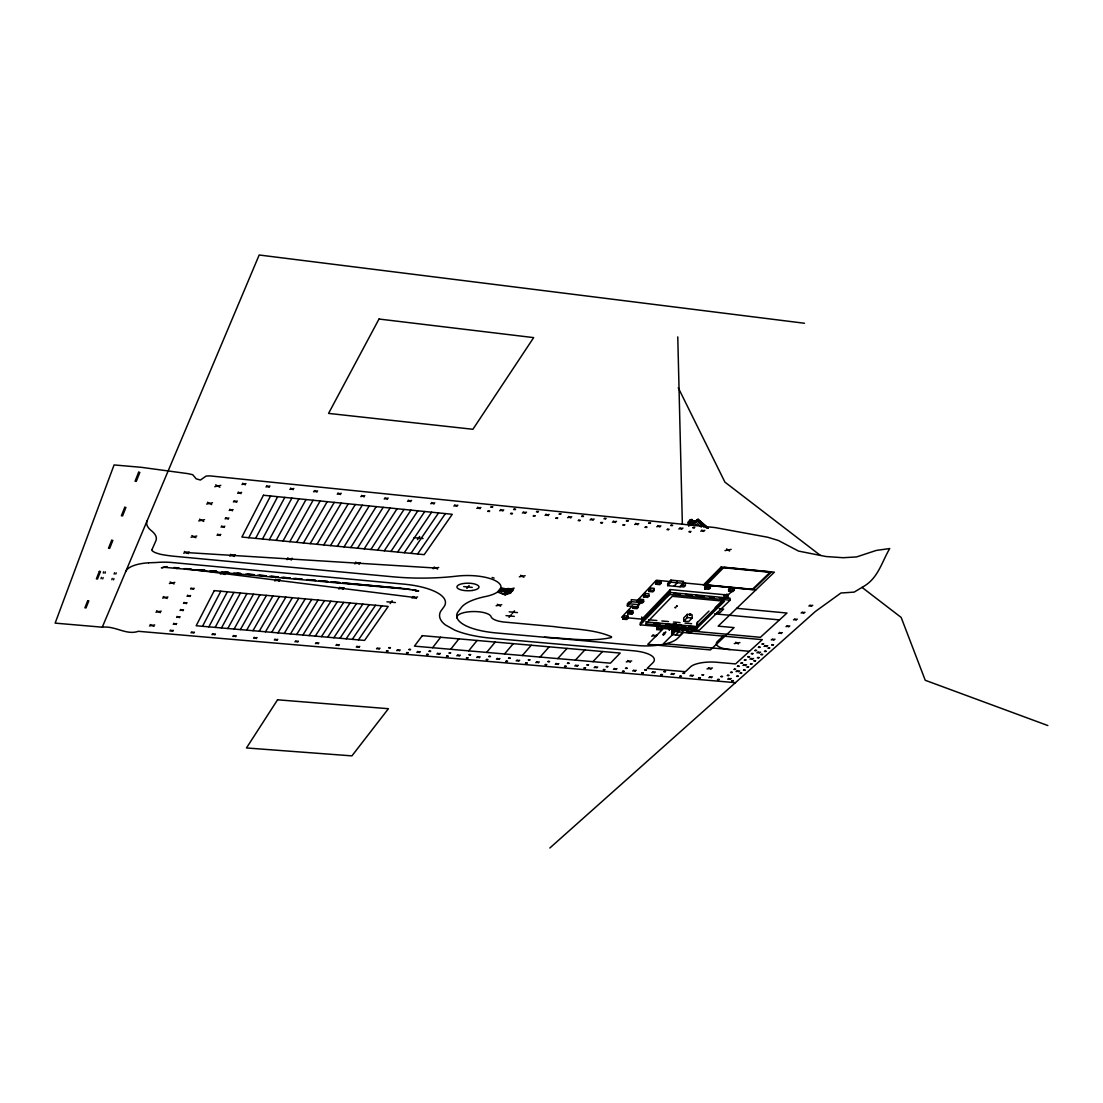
<?xml version="1.0" encoding="UTF-8"?>
<svg xmlns="http://www.w3.org/2000/svg" width="1103" height="1103" viewBox="0 0 1103 1103"><rect width="100%" height="100%" fill="white"/><g stroke="black" fill="none" stroke-linecap="round" stroke-linejoin="round"><path stroke-width="1.5" d="M668.928 628.007L669.356 629.785M669.755 627.621L669.59 628.379L669.7 627.579M669.356 629.248L668.68 628.613L669.314 629.841M101.407 577.393L101.049 578.717M103.668 571.754L103.296 573.091M103.117 577.558L102.744 578.882M105.378 571.905L105.006 573.243M112.216 578.386L111.844 579.709M114.533 572.747L114.16 574.084M113.912 578.537L113.54 579.861M116.242 572.898L115.787 574.015M675.022 626.049L675.629 625.87M669.3 629.62L669.231 628.407M690.671 614.757L690.657 613.985L689.54 615.033M670.817 626.601L675.022 625.952L671.617 626.766M506.36 594.393L510.551 593.097L514.067 588.106L508.58 589.512L500.9 587.789L497.536 592.035A33.035 11.361 0.3 0 1 484.52 596.751L483.431 596.985A53.633 17.993 -0.1 0 0 468.499 602.059L466.652 603.079A53.633 17.993 -0.1 0 0 461.357 607.463L457.621 612.441A53.44 17.869 -0.1 0 0 496.212 632.943L638.168 645.586A31.353 10.258 -1.1 0 0 665.371 643.862L667.012 643.449A31.353 10.258 -1.1 0 0 677.504 638.444L683.529 632.502L762.283 639.657L735.563 663.923L716.426 662.241A20.199 6.37 -1.5 0 0 690.63 666.777L685.418 671.713L647.158 668.39L652.824 662.806A30.567 9.762 -0.9 0 0 633.108 650.742L491.855 638.251A70.551 23.59 -0.1 0 1 454.67 630.089L445.35 624.877A70.551 23.59 -0.1 0 1 440.704 611.296L443.833 606.981A54.378 18.379 0.8 0 0 445.295 601.052L444.895 599.853A54.378 18.379 0.8 0 0 423.276 587.43L420.298 586.699A54.378 18.379 0.8 0 0 403.726 584.121L172.302 562.544A40.397 18.227 1.4 0 0 156.24 562.516L148.657 562.778M507.49 589.319L508.042 588.437M680.454 624.67L676.98 625.608M676.373 625.236L675.629 625.36L680.758 625.001M549.846 848L815.379 611.476L840.927 593.014L854.149 592.118L863.925 586.272C878.222 577.862 881.931 561.785 889.721 548.549L876.278 550.425L856.548 556.932L843.175 557.718L826.023 556.532L798.531 551.086L778.346 540.47L767.716 537.244L715.02 527.565L209.791 475.876L206.109 476.069L200.429 480.039L196.196 478.84L192.694 474.69L187.841 473.628L141.294 467.314L114.078 464.942L55.15 623.126L102.276 627.193L259.177 255L804.501 323.262M151.993 549.639L155.854 540.828A43.403 15.594 6.8 0 0 151.952 531.163A42.493 15.539 6.3 0 1 147.113 520.809M202.511 626.297L220.834 591.222M248.768 537.712L270.566 495.964M208.839 626.849L227.37 591.815M255.634 538.374L277.68 496.681M215.168 627.4L233.905 592.408M262.486 539.036L284.781 497.398M221.482 627.952L240.44 593M269.339 539.698L291.881 498.115M689.651 614.454L690.588 614.068M227.797 628.503L246.948 593.593M276.164 540.36L298.968 498.832M234.098 629.055L253.469 594.186M283.002 541.021L306.041 499.535M240.385 629.606L259.963 594.779M289.813 541.683L313.1 500.252M246.672 630.144L266.457 595.358M296.624 542.331L320.16 500.969M252.945 630.695L272.937 595.951M303.422 542.993L327.205 501.672M664.53 633.742L663.082 634.997M664.309 634.004L664.764 634.073M668.501 628.6L669.314 628.6M259.219 631.247L279.417 596.544M310.219 543.641L334.237 502.389M669.08 628.613L669.163 629.661M675.463 623.788L676.194 624.077M675.353 625.87L675.574 625.029L677.063 625.346M675.643 623.898L675.491 623.884M678.552 627.304L674.76 625.346M676.015 624.16L675.905 625.925L676.36 625.139M265.478 631.785L285.884 597.123M316.988 544.303L341.254 503.092M271.724 632.336L292.35 597.716M323.758 544.951L348.272 503.795M277.97 632.874L298.789 598.295M330.528 545.599L355.276 504.512M284.216 633.425L305.241 598.888M337.284 546.261L362.267 505.215M290.434 633.963L311.666 599.467M344.026 546.909L369.243 505.919M296.666 634.501L318.091 600.046M350.754 547.557L376.22 506.622M302.87 635.038L324.516 600.639M357.482 548.205L383.182 507.325M309.074 635.59L330.928 601.218M364.197 548.853L390.131 508.028M315.279 636.128L337.325 601.797M370.898 549.501L397.08 508.731M321.469 636.665L343.709 602.376M377.598 550.149L404.015 509.421M327.646 637.203L350.092 602.955M384.285 550.783L410.936 510.124M333.823 637.741L356.476 603.534M390.958 551.431L417.858 510.827M339.986 638.279L362.832 604.113M397.631 552.079L424.752 511.516M346.149 638.816L369.202 604.692M404.291 552.713L431.645 512.219M503.547 593.91L504.402 594.738L507.339 594.214M417.458 539.684L419.636 536.472M352.298 639.354L375.544 605.271M410.95 553.361L438.539 512.909M358.447 639.878L381.886 605.837M417.582 553.996L445.405 513.598M507.738 588.657L506.387 588.781M390.186 603.589L392.158 600.749M505.381 594.738L505.408 592.766L503.313 594.186L497.536 592.035M466.859 588.451L469.078 585.528M432.583 647.723L440.649 637.258M450.672 649.295L458.903 638.871M468.678 650.853L477.103 640.471M509.034 617.377L511.309 614.619M512.192 613.599L514.481 610.828M486.63 652.424L495.219 642.07M504.512 653.969L513.281 643.656M522.326 655.527L531.26 645.241M540.07 657.071L549.184 646.827M557.746 658.601L567.039 648.399M690.078 520.616L688.12 522.339L689.733 520.409L694.476 520.892L694.394 522.05L689.83 521.581M689.885 522.091L694.297 522.546L689.954 522.133L688.382 523.732L689.816 521.112M688.341 523.291L690.519 520.726L689.733 520.409L689.954 522.588L694.201 523.015L694.283 522.064M688.603 524.173L690.009 522.629L690.023 524.959M692.119 520.326C693.897 518.12 686.811 520.768 691.678 520.437M694.476 521.595L689.761 521.071M693.594 523.787L697.206 519.871M696.007 521.471L698.116 519.348M691.843 525.221L698.089 520.63L706.995 528.323M575.366 660.132L584.824 649.957M631.302 601.686L640.94 602.583L636.955 606.815L627.359 605.919L631.302 601.686L631.274 599.646L639.864 600.446M621.651 617.28L632.047 606.167M636.665 601.232L656.299 580.247L671.437 581.708M623.995 615.75L622.699 617.129L622.74 619.128L626.794 619.5L628.09 618.135L628.062 616.122L623.995 615.75L624.022 617.763L622.74 619.128M628.944 610.469L627.635 611.862L627.676 613.875L631.757 614.247L633.053 612.868L633.025 610.841L628.944 610.469L628.972 612.482L627.676 613.875M639.492 599.205L638.154 600.625L638.196 602.665L642.318 603.051L643.656 601.631L643.614 599.591L639.492 599.205L639.519 601.245L638.196 602.665M644.855 593.483L643.504 594.917L643.545 596.971L647.682 597.357L649.033 595.923L648.991 593.869L644.855 593.483L644.883 595.537L643.545 596.971M650.012 587.968L648.661 589.416L648.702 591.47L652.866 591.87L654.231 590.422L654.189 588.354L650.012 587.968L650.053 590.022L648.702 591.47M656.974 580.702L655.582 582.163L655.637 584.245L659.815 584.645L661.207 583.17L661.166 581.102L656.974 580.702L657.016 582.77L655.637 584.245M628.531 611.682L629.399 610.759L632.129 611.021L631.261 611.944M639.064 600.459L639.947 599.508M649.584 589.236L650.48 588.271M656.519 581.998L657.443 581.005L660.228 581.281L659.304 582.26M638.32 607.284L637.01 608.677L632.901 608.304L634.225 606.898L638.32 607.284L638.292 605.244M626.297 617.197L627.166 616.287M641.808 600.708L642.704 599.77M626.766 617.501L628.062 616.122M592.918 661.662L602.541 651.528M670.9 580.123L667.632 583.556L667.687 585.638L680.22 586.824L683.515 583.404L683.46 581.336L670.9 580.123L670.941 582.205L667.687 585.638M643.104 617.901L670.252 589.567L728.021 595.068M673.947 586.231L677.242 582.798L677.187 580.729M669.452 592.408L640.25 622.85L640.278 624.849L699.288 630.24L730.103 600.211L730.048 598.171L669.452 592.408L669.507 594.476L640.278 624.849M642.401 618.052L642.47 622.064L642.608 617.735M642.47 622.064L641.96 618.507M666.846 596.695L670.376 593.028L670.307 589.595M685.39 585.486L683.97 586.948L679.806 586.548L681.213 585.086L685.39 585.486L685.335 583.418L670.941 582.205M675.188 607.257L675.918 607.601L675.036 607.794M676.566 605.837L677.256 606.223M676.429 606.374L677.297 606.181M658.008 626.228L656.685 627.579L656.726 629.565L660.738 629.937L662.062 628.586L662.021 626.601L658.008 626.228L658.05 628.227L656.726 629.565M706.403 585.073L724.051 567.218L774.375 572.167L718.163 626.146L734.06 627.607L710.429 649.915L647.806 644.331L663.468 628.489L672.789 629.33M706.141 585.417L704.693 586.879L704.748 588.933L708.898 589.333L710.346 587.885L710.291 585.817L706.141 585.417L706.196 587.485L704.748 588.933M705.63 586.699L706.596 585.734L709.353 585.996M663.744 633.66L663.758 634.721M663.427 634.322L664.268 633.467M675.836 631.302L671.851 630.944L673.188 629.606L677.187 629.965L677.132 627.979L673.147 627.607L671.81 628.958L671.989 632.295M672.692 628.793L673.588 627.897M687.266 614.357L683.681 617.942L683.763 621.127L688.63 621.582L692.215 618.011L692.132 614.812L687.266 614.357L687.334 617.556L683.763 621.127M673.74 630.558L671.658 632.626L671.699 634.611L679.669 635.342L682.812 632.226L682.757 630.24M689.416 614.412L690.492 614.178M671.699 634.611L674.829 631.509L674.774 629.51L688.272 630.751M673.961 633.219L663.537 643.614L749.461 651.308M675.684 634.983L678.814 631.867L678.772 629.882M730.089 587.72L728.614 589.167L728.669 591.222L732.806 591.622L734.281 590.174L734.212 588.12L730.089 587.72L730.145 589.774L728.669 591.222M687.762 630.171L688.672 629.275M686.921 632.309L688.286 630.971L688.231 628.986L686.866 630.323L686.921 632.309L690.905 632.681L692.257 631.343L692.215 629.358M697.358 622.519L708.995 611.076M719.349 597.674L724.423 598.157L724.561 594.503M693.649 628.793L691.374 631.026L760.394 637.313L787.004 613.034L736.735 608.318M715.199 607.656L721.031 601.935M726.822 596.254L735.384 587.858M696.655 628.531L724.533 601.259L672.265 596.309L645.641 623.857L696.655 628.531L696.613 626.532L723.265 600.39M726.615 594.696L726.477 598.35L726.353 594.255L728.063 594.42L728.187 598.515M676.511 625.442L676.098 626.256L678.676 627.18M723.072 636.086L717.115 641.767A20.75 6.715 -1.7 0 0 730.103 649.57M690.133 614.523L690.285 615.06M675.574 625.111L677.752 627.276M677.132 626.063L675.477 625.553L676.346 625.18M694.697 525.635L697.441 523.746L701.315 527.096M688.837 525.69L698.047 519.292L708.043 527.91M689.568 525.318L698.061 519.458L708.319 528.323M689.926 525.483L696.999 520.602M691.029 525.497L698.089 520.63M509.862 589.292L509.131 588.464M689.706 521.609L688.217 522.85M665.922 632.129L665.399 631.895M214.754 486.699L220.752 485.348M241.943 484.493L245.969 483.597M237.628 493.289L241.612 492.393M265.947 486.947L269.973 486.037M206.619 504.071L212.507 502.761M233.367 501.934L237.324 501.052M289.827 489.374L293.853 488.477M229.19 510.455L233.105 509.586M313.583 491.786L317.623 490.89M198.719 520.933L204.51 519.651M225.053 518.851L228.941 517.996M337.228 494.199L341.282 493.303M221 527.11L224.847 526.269M360.764 496.584L364.831 495.702M191.053 537.271L196.761 536.03M216.988 535.258L220.821 534.417M384.189 498.97L388.256 498.087M407.503 501.341L411.584 500.472M183.622 553.141L189.233 551.941M430.708 503.713L434.789 502.83M453.788 506.056L457.883 505.188M229.617 556.009L235.256 554.809M176.397 568.555L179.155 567.976L174.122 567.535M476.772 508.4L480.867 507.532M490.78 507.228L492.834 506.787M487.719 511.447L489.76 511.02M499.645 510.717L503.754 509.862M513.64 509.558L515.694 509.131M169.379 583.528L174.812 582.384M286.683 559.552L292.364 558.352M220.352 574.056L225.881 572.898M510.496 513.764L512.55 513.336M522.408 513.033L526.517 512.178M536.389 511.875L538.457 511.447M533.163 516.066L535.217 515.639M190.557 589.016L194.183 588.257M545.061 515.349L549.184 514.481M559.028 514.191L561.096 513.764M162.568 598.074L167.918 596.971M555.733 518.355L557.787 517.927M187 596.254L190.585 595.523M567.604 517.638L571.74 516.783M581.571 516.494L583.639 516.066M354.573 563.757L360.295 562.585M274.578 580.854L280.121 579.709M578.193 520.644L580.247 520.216M183.484 603.41L187.041 602.679M590.05 519.927L594.186 519.072M604.003 518.782L606.071 518.355M155.937 612.22L161.203 611.145M600.542 522.905L602.61 522.491M180.023 610.455L183.553 609.725M612.386 522.188L616.536 521.347M626.325 521.057L628.407 520.63M622.795 525.166L624.863 524.752M176.604 617.404L180.106 616.687M634.625 524.463L638.775 523.622M648.55 523.318L650.632 522.905M149.484 625.98L154.682 624.932M432.969 568.624L438.732 567.466M338.621 588.878L344.191 587.747M644.938 527.413L647.02 527M173.24 624.257L176.714 623.553M656.754 526.71L660.904 525.869M670.665 525.579L672.747 525.166M666.984 529.661L669.066 529.233M169.903 631.013L173.364 630.323M678.786 528.944L682.95 528.116M692.684 527.827L694.766 527.413M688.934 531.88L691.002 531.467M190.971 632.832L194.418 632.143M700.708 531.177L704.872 530.35M211.928 634.652L215.402 633.963M411.984 598.06L417.568 596.957M519.306 576.841L525.125 575.697M232.802 636.445L236.276 635.769M253.593 638.237L257.082 637.562M724.988 550.59L731.151 549.391M274.302 640.03L277.791 639.354M294.915 641.808L298.417 641.133M496.116 605.795L501.741 604.706M315.444 643.587L318.946 642.911M335.891 645.352L339.393 644.676M356.255 647.103L359.771 646.441M376.537 648.854L380.052 648.192M388.683 647.944L390.448 647.613M386.353 651.17L388.104 650.839M396.722 650.591L400.251 649.929M408.868 649.695L410.633 649.364M406.469 652.907L408.234 652.576M416.837 652.328L420.353 651.666M428.97 651.432L430.735 651.101M426.503 654.63L428.267 654.3M436.857 654.065L440.387 653.403M448.99 653.169L450.755 652.838M446.467 656.354L448.232 656.023M456.807 655.789L460.337 655.127M468.927 654.892L470.691 654.562M466.335 658.064L468.099 657.733M476.661 657.498L480.205 656.85M488.767 656.602L490.545 656.285M486.133 659.773L487.898 659.442M496.447 659.208L499.99 658.56M508.538 658.312L510.317 657.995M505.836 661.469L507.614 661.138M808.83 606.03L812.773 605.313M516.149 660.904L519.692 660.256M651.597 636.155L657.195 635.135M528.24 660.021L530.019 659.691M525.469 663.165L527.248 662.834M801.095 612.992L805.011 612.275M535.755 662.6L539.326 661.952M547.846 661.717L549.625 661.386M545.02 664.847L546.798 664.516M793.484 619.858L797.359 619.155M555.305 664.282L558.863 663.648M567.369 663.413L569.162 663.082M564.488 666.515L566.28 666.198M785.97 626.628L789.817 625.939M574.76 665.964L578.33 665.33M586.824 665.095L588.616 664.764M583.887 668.197L585.665 667.866M778.553 633.301L782.372 632.626M594.145 667.632L597.716 666.998M626.27 661.883L631.702 660.918M734.267 643.614L739.892 642.608M606.195 666.764L607.987 666.446M603.203 669.852L604.982 669.535M771.231 639.892L775.023 639.216M613.447 669.3L617.018 668.666M625.484 668.432L627.276 668.115M761.897 644.18L763.772 643.835M622.437 671.52L624.229 671.203M758.326 647.406L760.201 647.075M764.021 646.399L767.771 645.724M771.604 645.048L773.493 644.717M632.667 670.969L636.252 670.334M644.703 670.1L646.496 669.783M754.769 650.618L756.644 650.287M768.005 648.274L769.88 647.944M641.601 673.161L643.394 672.844M751.24 653.803L753.101 653.486M756.892 652.811L760.615 652.149M764.42 651.487L766.295 651.156M651.818 672.623L655.403 671.989M663.841 671.755L665.633 671.437M747.737 656.974L749.585 656.657M760.863 654.672L762.725 654.341M660.683 674.815L662.476 674.498M744.263 660.132L746.097 659.801M749.861 659.139L753.556 658.491M757.334 657.829L759.181 657.512M670.886 674.264L674.484 673.63M707.009 668.928L712.455 667.977M682.895 673.395L684.701 673.092M740.802 663.261L742.636 662.931M753.818 660.973L755.665 660.656M679.682 676.442L681.475 676.139M737.355 666.364L739.189 666.047M742.926 665.399L746.593 664.751M750.343 664.103L752.177 663.772M689.885 675.905L693.484 675.27M701.88 675.05L703.686 674.733M733.95 669.452L735.77 669.135M746.869 667.205L748.703 666.888M698.613 678.083L700.405 677.766M730.558 672.527L732.378 672.21M736.073 671.562L739.713 670.927M743.436 670.279L745.256 669.962M708.802 677.532L712.4 676.911M720.797 676.677L722.603 676.373M727.18 675.574L729 675.257M740.016 673.34L741.836 673.037M717.474 679.696L719.266 679.393M736.611 676.387L738.431 676.07M727.635 679.158L731.248 678.538M731.565 680.923L733.357 680.606M677.49 625.635L680.592 624.601M675.932 625.167L673.023 624.146L674.76 625.429M167.132 566.597L161.41 567.824L164.016 567.273L410.247 589.485M675.133 625.456L675.987 625.608M692.877 520.961L694.476 520.892M668.818 629.289L669.466 629.523M186.421 552.548L435.85 568.045M544.441 637.244C566.57 638.086 589.65 642.332 611.42 637.52L611.531 636.776C593.635 628.986 572.953 629.358 553.803 626.573L503.906 622.037A19.22 6.425 -0.1 0 1 491.111 616.825L490.766 616.025A17.124 5.708 0.2 0 0 472.318 611.572A17.124 5.708 0.2 0 0 456.959 617.087L457.235 618.273M735.467 682.66L138.33 631.302C126.321 635.562 115.319 625.608 102.276 627.193M663.372 634.046L664.268 634.211M663.068 634.349L664.13 634.349M186.076 568.624L191.164 569.093M198.03 569.713L204.813 570.348M209.984 570.803L216.753 571.437M221.937 571.905L228.693 572.526M233.891 572.995L240.647 573.615M245.845 574.084L254.283 574.87M257.702 575.173L266.347 575.945M269.642 576.276L278.301 577.048M281.582 577.365L290.254 578.137M293.522 578.455L302.208 579.227M307.172 579.709L315.872 580.468M319.112 580.798L327.825 581.557M339.779 582.66L331.052 581.888L339.545 582.577M342.992 582.977L404.277 588.575L418.713 590.932L412.425 589.843M687.334 617.556L692.215 618.011M628.972 612.482L633.053 612.868M626.725 617.735L641.918 619.141M648.564 619.748L656.864 620.506M661.855 620.961L668.487 621.582M673.45 622.037L680.055 622.644M685.004 623.098L691.609 623.705M624.022 617.763L628.09 618.135M642.677 621.086L643.283 617.804M645.613 621.858L696.613 626.532M653.886 623.112L660.587 623.719M665.619 624.188L672.334 624.794M680.716 625.566L685.749 626.021M689.099 626.325L697.482 627.097L697.358 622.106M509.2 611.834L517.459 612.592M386.932 601.783L395.398 602.555M658.05 628.227L662.062 628.586M688.286 630.971L692.257 631.343M506.043 615.626L514.288 616.384M674.829 631.509L682.812 632.226M639.519 601.245L643.656 601.631M719.253 608.649L723.637 609.063L719.832 612.772L716.909 612.496M500.61 588.685L513.364 589.871M463.701 586.589L472.236 587.389M499.824 589.967L512.523 591.153M498.597 591.222L511.323 592.408M638.94 604.706L629.33 603.81L629.289 601.769L627.331 603.892L627.359 605.919M714.496 613.847L779.476 619.9M201.27 569.755L204.689 570.072M213.224 570.871L216.629 571.189M225.164 571.974L228.583 572.292M237.117 573.077L240.537 573.395M247.362 574.029L254.186 574.663M259.315 575.146L266.14 575.78M271.255 576.249L278.08 576.883M283.209 577.352L290.034 577.986M295.163 578.468L301.988 579.103M307.103 579.571L315.637 580.371M319.057 580.688L327.591 581.474M342.95 582.894L400.996 588.285M657.016 582.77L661.207 583.17M706.196 587.485L710.346 587.885M730.145 589.774L734.281 590.174M650.053 590.022L654.231 590.422M724.671 597.923L726.725 598.116M673.754 593.345L680.51 593.993M685.583 594.476L692.339 595.11M695.717 595.427L704.155 596.227M709.229 596.709L714.289 597.192M669.507 594.476L730.103 600.211M644.883 595.537L649.033 595.923M683.226 582.839L755.969 589.829M730.531 588.023L733.274 588.299M414.052 537.644L423.042 538.526M689.747 520.575L694.49 521.057M184.284 568.61L414.769 597.509M492.117 577.489L494.144 578.082M501.465 593.221L504.402 594.572M1047.85 725.553L925.238 680.275L901.165 617.432L862.036 587.389M674.14 624.036L675.698 625.125M150.16 624.546L153.993 626.38M170.372 630.061L172.895 631.274M173.709 623.292L176.232 624.519M191.453 631.895L193.935 633.094M156.626 610.745L160.5 612.634M177.087 616.425L179.624 617.666M212.438 633.701L214.892 634.901M180.506 609.463L183.057 610.717M233.34 635.507L235.752 636.707M163.285 596.558L167.187 598.488M183.98 602.403L186.545 603.672M254.145 637.313L256.53 638.499M187.496 595.234L190.088 596.53M274.868 639.092L277.225 640.278M170.124 581.957L174.081 583.956M191.067 587.982L193.659 589.292M295.494 640.884L297.824 642.056M316.051 642.663L318.34 643.835M336.512 644.428L338.773 645.6M356.889 646.193L359.123 647.351M184.394 551.486L188.448 553.596M221.165 572.471L225.053 574.498M386.684 650.715L387.773 651.294M377.185 647.944L379.391 649.102M389.014 647.489L390.117 648.068M397.397 649.681L399.576 650.839M275.474 579.282L279.224 581.281M191.853 535.562L195.948 537.74M406.814 652.452L407.889 653.031M417.513 651.432L419.664 652.576M409.213 649.24L410.288 649.819M230.458 554.354L234.401 556.45M426.861 654.176L427.923 654.755M429.315 650.977L430.391 651.556M446.825 655.899L447.873 656.478M217.553 534.114L220.255 535.562M437.56 653.155L439.683 654.3M199.546 519.168L203.683 521.416M221.565 525.952L224.281 527.427M457.524 654.879L459.62 656.023M449.348 652.714L450.396 653.279M287.621 557.911L291.426 559.993M339.614 587.32L343.198 589.292M466.707 657.609L467.741 658.188M469.285 654.437L470.333 655.017M486.506 659.318L487.526 659.884M225.632 517.665L228.362 519.168M477.406 656.602L479.46 657.746M207.461 502.265L211.652 504.581M229.769 509.255L232.512 510.786M497.205 658.312L499.232 659.442M489.153 656.161L490.173 656.726M506.222 661.028L507.228 661.593M508.924 657.871L509.944 658.436M525.855 662.71L526.862 663.275M233.974 500.721L236.718 502.279M516.921 660.021L518.92 661.152M215.636 484.824L219.869 487.223M413.06 596.544L416.479 598.474M238.234 492.048L241.006 493.62M536.554 661.717L538.526 662.834M528.627 659.58L529.619 660.145M355.607 562.144L359.261 564.212M545.42 664.406L546.399 664.957M548.246 661.276L549.225 661.841M242.563 483.252L245.349 484.851M556.105 663.399L558.063 664.53M564.901 666.088L565.867 666.639M567.783 662.958L568.748 663.523M584.3 667.756L585.252 668.308M266.581 485.692L269.325 487.292M575.587 665.081L577.503 666.198M290.489 488.133L293.191 489.718M594.986 666.764L596.875 667.88M587.237 664.654L588.202 665.206M603.631 669.424L604.568 669.976M434.113 567.025L437.574 569.065M497.315 604.292L500.528 606.195M314.272 490.545L316.933 492.131M614.302 668.432L616.163 669.535M606.622 666.322L607.56 666.888M622.864 671.079L623.802 671.63M625.925 668.004L626.849 668.556M337.945 492.958L340.565 494.53M633.536 670.1L635.383 671.203M642.029 672.733L642.952 673.285M645.145 669.659L646.055 670.21M627.579 660.559L630.378 662.241M361.508 495.371L364.087 496.929M652.7 671.755L654.52 672.844M661.124 674.374L662.021 674.926M664.296 671.313L665.192 671.865M384.961 497.756L387.498 499.314M671.782 673.395L673.575 674.498M520.575 575.256L523.842 577.269M680.137 676.015L681.02 676.566M683.364 672.968L684.246 673.519M408.289 500.128L410.785 501.686M690.795 675.05L692.56 676.139M699.081 677.656L699.95 678.193M702.349 674.609L703.218 675.16M431.507 502.499L433.975 504.043M709.725 676.677L711.463 677.766M717.943 679.283L718.798 679.82M708.416 667.618L711.049 669.287M721.265 676.249L722.12 676.801M652.976 634.749L655.816 636.541M454.629 504.857L457.042 506.387M728.587 678.304L730.296 679.393M732.034 680.496L732.888 681.034M727.663 675.146L728.518 675.684M731.027 672.085L731.896 672.637M737.094 675.96L737.948 676.511M477.627 507.201L480.012 508.717M488.146 510.854L489.332 511.613M734.433 669.025L735.287 669.576M737.038 670.693L738.748 671.796M740.499 672.913L741.354 673.464M491.221 506.622L492.407 507.394M737.852 665.922L738.707 666.488M743.918 669.852L744.773 670.403M500.514 509.531L502.871 511.047M510.937 513.171L512.109 513.929M741.285 662.82L742.154 663.372M743.905 664.516L745.614 665.633M747.365 666.764L748.22 667.315M514.081 508.966L515.253 509.724M744.746 659.691L745.614 660.256M750.826 663.661L751.681 664.213M523.305 511.847L525.621 513.364M533.618 515.473L534.762 516.232M748.234 656.533L749.102 657.098M750.853 658.257L752.577 659.387M754.314 660.532L755.169 661.097M545.985 514.163L548.26 515.666M735.742 642.236L738.403 643.987M536.844 511.282L537.988 512.04M751.736 653.362L752.604 653.927M757.83 657.388L758.685 657.953M556.202 517.776L557.318 518.52M755.265 650.163L756.134 650.742M757.899 651.914L759.622 653.059M761.373 654.217L762.228 654.796M559.497 513.598L560.627 514.356M758.823 646.951L759.691 647.53M764.93 651.032L765.785 651.611M568.555 516.466L570.789 517.955M578.661 520.051L579.778 520.795M762.407 643.711L763.276 644.304M765.027 645.476L766.75 646.648M768.515 647.819L769.37 648.399M582.053 515.901L583.156 516.645M772.114 644.593L772.969 645.172M591.015 518.755L593.221 520.244M601.038 522.326L602.128 523.07M772.265 638.968L773.989 640.14M613.378 521.03L615.543 522.519M604.485 518.189L605.588 518.934M623.292 524.587L624.367 525.331M779.587 632.364L781.324 633.563M626.821 520.478L627.897 521.223M635.631 523.291L637.768 524.78M645.448 526.834L646.51 527.579M787.018 625.677L788.755 626.89M657.788 525.552L659.884 527.027M649.06 522.739L650.108 523.484M667.508 529.082L668.542 529.812M794.56 618.893L796.283 620.12M671.189 525L672.223 525.745M679.834 527.799L681.888 529.261M689.458 531.315L690.478 532.046M802.184 612.013L803.922 613.254M504.816 593.717L505.532 594.614M726.601 548.936L729.524 551.045M693.208 527.248L694.228 527.979M701.784 530.033L703.797 531.494M809.933 605.037L811.67 606.305M820.398 555.429L724.919 482.135L678.262 387.746M697.386 521.388L703.907 527.027M724.313 594.751L724.423 598.157M696.71 623.54L696.779 626.201M688.506 523.718L688.672 526.021M677.766 336.898L682.357 523.939M682.343 627.483L682.426 630.571M673.147 627.607L673.188 629.606M664.103 633.632L664.047 634.515M641.698 616.977L641.794 621.995M632.86 606.278L632.901 608.304M631.716 612.234L631.757 614.247M500.9 587.789A33.035 11.361 0.3 0 0 457.014 576.111L456.849 576.124A115.636 41.624 0.7 0 1 392.282 576.745L175.143 556.367A41.652 9.789 3.5 0 1 159.963 554.189L155.509 552.741A14.311 5.129 7.6 0 1 153.565 551.734A7.556 2.702 6.4 0 1 151.869 549.625M125.77 571.451A40.604 14.146 6.2 0 1 148.643 562.778M506.194 591.801C510.055 593.966 507.311 589.292 506.194 591.801M87.716 600.735L84.903 607.822L85.993 607.918L88.805 600.832L87.716 600.735M99.339 571.395L96.375 578.896L97.491 578.992L100.47 571.506L99.339 571.395M111.665 540.318L108.508 548.26L109.666 548.37L112.823 540.429L111.665 540.318M124.736 507.339L121.385 515.777L122.571 515.887L125.921 507.449L124.736 507.339M138.62 472.277L135.076 481.253L136.289 481.377L139.847 472.401L138.62 472.277M214.272 590.629L196.169 625.746L364.583 640.416L388.215 606.416L214.272 590.629M263.438 495.247L241.888 537.051L424.214 554.644L452.271 514.288L263.438 495.247M379.005 319.029L328.57 413.404L472.911 429.274L533.673 337.615L379.005 319.029M664.158 632.832L665.206 632.874L664.213 632.791M277.556 699.798L246.465 747.958L351.926 755.872L388.421 708.705L277.556 699.798M422.311 635.645L414.438 646.137L610.414 663.179L620.203 653.073L422.311 635.645M721.031 567.107L703.438 584.948L753.032 589.719L771.383 572.043L721.031 567.107M721.665 567.549L704.72 584.714L752.439 589.292L770.073 572.292L721.665 567.549M472.236 590.477L471.574 590.574A11.002 3.778 0.3 0 1 459.772 589.471L459.303 589.278A11.002 3.778 0.3 0 1 461.978 583.777A11.002 3.778 0.3 0 1 477.696 585.238A11.002 3.778 0.3 0 1 472.236 590.477M418.065 591.084L414.976 590.381L418.065 591.084"/></g></svg>
